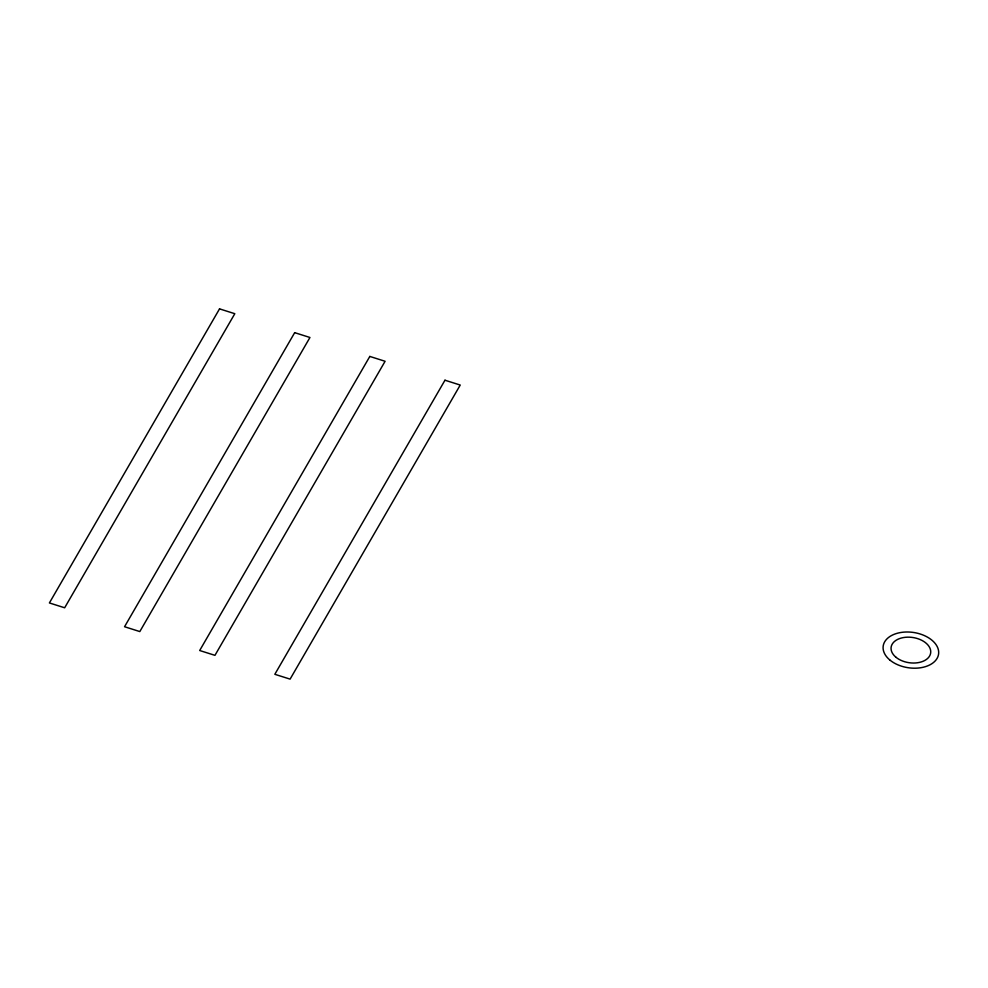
<?xml version="1.0" encoding="UTF-8"?>
<svg xmlns="http://www.w3.org/2000/svg" width="988" height="988" viewBox="0 0 988 988"><rect width="100%" height="100%" fill="white"/><g stroke="black" fill="none" stroke-linecap="round" stroke-linejoin="round"><path stroke-width="1.48" d="M219.534 308.874L49.4 602.952L64.665 607.781L234.811 313.702L219.534 308.874M294.683 332.66L124.55 626.725L139.814 631.567L309.948 337.488L294.683 332.66M369.821 356.433L199.687 650.512L214.952 655.34L385.098 361.275L369.821 356.433M444.971 380.219L274.837 674.298L290.102 679.127L460.235 385.048L444.971 380.219M895.77 657.094A19.982 12.745 8.4 0 0 929.597 656.02A19.982 12.745 8.4 0 0 907.293 637.174A19.982 12.745 8.4 0 0 895.77 657.094M889.719 659.898A27.985 17.833 8.4 0 0 937.081 658.391A27.985 17.833 8.4 0 0 905.86 632.011A27.985 17.833 8.4 0 0 889.719 659.898"/></g></svg>
